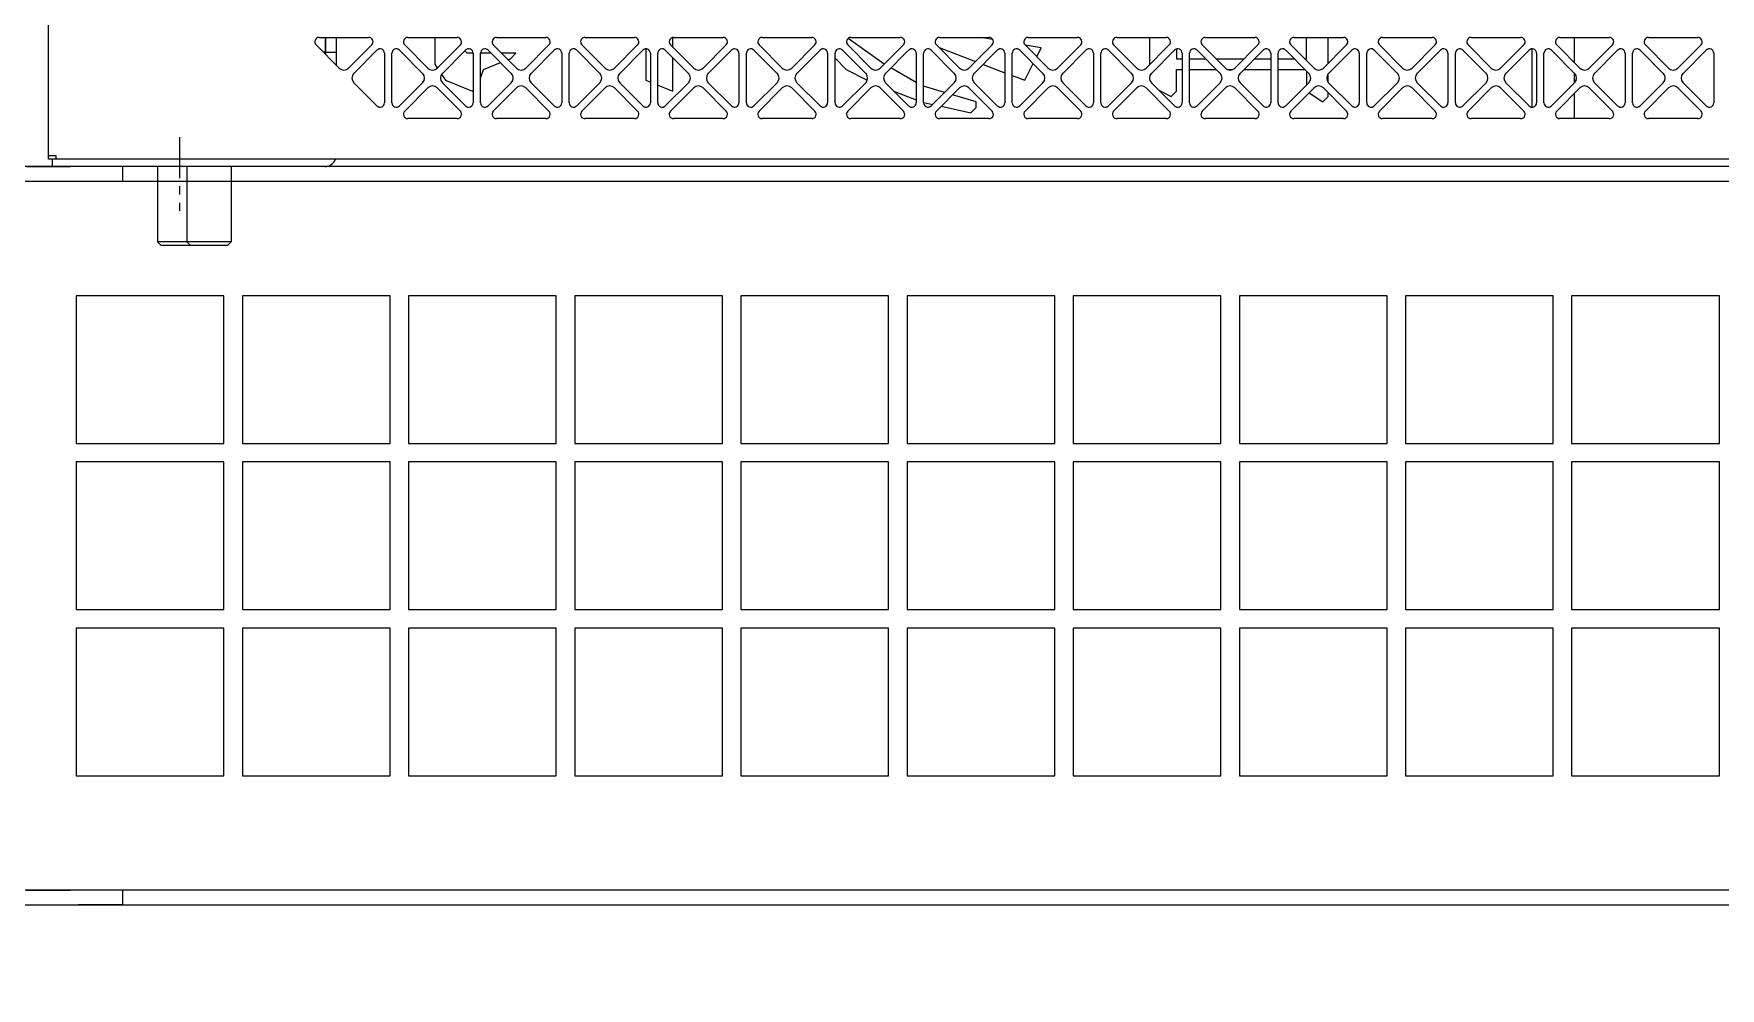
# Model space of a CAD drawing. Extents: x 59521 to 184406, y -1257 to 56672.
# Drawn here: x 70597.1 to 71053.9, y 13582 to 13840.5 of the extents above; entities that cross this region are included whole.
import ezdxf

# ---------------------------------------------------------------- set-up
doc = ezdxf.new("R2010")
doc.units = 0
doc.header["$MEASUREMENT"] = 0
doc.linetypes.add('ACAD_ISO03W100', pattern=[30, 12, -18])
doc.linetypes.add('CENTER', pattern=[50.8, 31.75, -6.35, 6.35, -6.35])
doc.layers.get('0').update_dxf_attribs({"linetype": 'CONTINUOUS'})
for name, color, linetype in [('2401-00332-S-M12-30HM_0', 7, 'CONTINUOUS'), ('4215-12657_0', 7, 'CONTINUOUS'), ('4215-17086_1_0', 7, 'CONTINUOUS'), ('4215-17086_2_0', 7, 'CONTINUOUS')]:
    doc.layers.add(name, color=color, linetype=linetype)
doc.layers.add('3中心线层', color=1, linetype='CENTER', lineweight=18)
doc.layers.add('THICK', color=7, linetype='CONTINUOUS', lineweight=0)

# ---------------------------------------------------------------- blocks, each defined once
blk = doc.blocks.new('ju77')
at = {"layer": '2401-00332-S-M12-30HM_0', "color": 87, "linetype": 'Continuous'}
for p, q in [((-378.04, -1675), (-378.04, -1695.4)), ((-370.04, -1675), (-370.04, -1695.4)), ((-358.04, -1675), (-358.04, -1695.4)), ((-370.04, -1695.4), (-378.04, -1695.4)), ((-377.04, -1696.4), (-378.04, -1695.4)), ((-369.04, -1696.4), (-377.04, -1696.4)), ((-358.04, -1695.4), (-370.04, -1695.4)), ((-369.04, -1696.4), (-370.04, -1695.4)), ((-359.04, -1696.4), (-369.04, -1696.4)), ((-359.04, -1696.4), (-358.04, -1695.4))]:
    blk.add_line(p, q, dxfattribs=at)
at = {"layer": '4215-12657_0', "color": 87, "linetype": 'Continuous'}
for p, q in [((-407.54, -1673), (-407.54, -1557)), ((-328.81, -1648.31), (-335.08, -1642.05)), ((-334.23, -1640), (-320.85, -1640)), ((-320, -1642.05), (-326.27, -1648.31)), ((-324.85, -1649.73), (-318.59, -1643.46)), ((-312.49, -1643.46), (-306.23, -1649.73)), ((-304.81, -1648.31), (-311.08, -1642.05)), ((-310.23, -1640), (-296.85, -1640)), ((-302.95, -1640), (-302.95, -1647.22)), ((-296, -1642.05), (-302.27, -1648.31)), ((-300.85, -1649.73), (-294.59, -1643.46)), ((-294.15, -1644.29), (-294.78, -1643.66)), ((-292.54, -1644.29), (-294.15, -1644.29)), ((-287.67, -1644.29), (-290.54, -1644.29)), ((-288.49, -1643.46), (-282.23, -1649.73)), ((-280.81, -1648.31), (-287.08, -1642.05)), ((-286.23, -1640), (-272.85, -1640)), ((-280.96, -1644.29), (-284.84, -1644.29)), ((-282.42, -1645.76), (-280.96, -1644.29)), ((-272, -1642.05), (-278.27, -1648.31)), ((-276.85, -1649.73), (-270.59, -1643.46)), ((-264.49, -1643.46), (-258.23, -1649.73)), ((-256.81, -1648.31), (-263.08, -1642.05)), ((-262.23, -1640), (-248.85, -1640)), ((-248, -1642.05), (-254.27, -1648.31)), ((-252.85, -1649.73), (-246.59, -1643.46)), ((-245.76, -1643.12), (-245.76, -1651.62)), ((-240.49, -1643.46), (-234.23, -1649.73)), ((-232.81, -1648.31), (-239.08, -1642.05)), ((-238.43, -1642.7), (-238.43, -1640.02)), ((-238.23, -1640), (-224.85, -1640)), ((-224, -1642.05), (-230.27, -1648.31)), ((-228.85, -1649.73), (-222.59, -1643.46)), ((-216.49, -1643.46), (-210.23, -1649.73)), ((-208.81, -1648.31), (-215.08, -1642.05)), ((-214.23, -1640), (-200.85, -1640)), ((-200, -1642.05), (-206.27, -1648.31)), ((-204.85, -1649.73), (-198.59, -1643.46)), ((-192.49, -1643.46), (-186.23, -1649.73)), ((-184.81, -1648.31), (-191.08, -1642.05)), ((-181.23, -1647.22), (-190.97, -1640.26)), ((-190.23, -1640), (-176.85, -1640)), ((-176, -1642.05), (-182.27, -1648.31)), ((-180.85, -1649.73), (-174.59, -1643.46)), ((-168.49, -1643.46), (-162.23, -1649.73)), ((-160.81, -1648.31), (-167.08, -1642.05)), ((-166.37, -1642.76), (-156.48, -1646.53)), ((-166.23, -1640), (-152.85, -1640)), ((-152, -1642.05), (-158.27, -1648.31)), ((-156.85, -1649.73), (-150.59, -1643.46)), ((-151.86, -1640.53), (-154.93, -1640)), ((-144.49, -1643.46), (-138.23, -1649.73)), ((-136.81, -1648.31), (-143.08, -1642.05)), ((-138.71, -1642.82), (-143.06, -1642.06)), ((-142.23, -1640), (-128.85, -1640)), ((-139.9, -1645.22), (-138.71, -1642.82)), ((-128, -1642.05), (-134.27, -1648.31)), ((-132.85, -1649.73), (-126.59, -1643.46)), ((-120.49, -1643.46), (-114.23, -1649.73)), ((-112.81, -1648.31), (-119.08, -1642.05)), ((-118.23, -1640), (-104.85, -1640)), ((-104, -1642.05), (-110.27, -1648.31)), ((-109.37, -1640), (-109.37, -1647.42)), ((-108.85, -1649.73), (-102.59, -1643.46)), ((-102.04, -1643.16), (-102.04, -1645.76)), ((-96.49, -1643.46), (-90.23, -1649.73)), ((-88.81, -1648.31), (-95.08, -1642.05)), ((-94.23, -1640), (-80.85, -1640)), ((-80, -1642.05), (-86.27, -1648.31)), ((-84.85, -1649.73), (-78.59, -1643.46)), ((-72.49, -1643.46), (-66.23, -1649.73)), ((-64.81, -1648.31), (-71.08, -1642.05)), ((-70.23, -1640), (-56.85, -1640)), ((-66.85, -1645.76), (-66.85, -1640)), ((-56, -1642.05), (-62.27, -1648.31)), ((-60.98, -1647.03), (-60.98, -1640)), ((-60.85, -1649.73), (-54.59, -1643.46)), ((-48.49, -1643.46), (-42.23, -1649.73)), ((-40.81, -1648.31), (-47.08, -1642.05)), ((-46.23, -1640), (-32.85, -1640)), ((-32, -1642.05), (-38.27, -1648.31)), ((-36.85, -1649.73), (-30.59, -1643.46)), ((-24.49, -1643.46), (-18.23, -1649.73)), ((-16.81, -1648.31), (-23.08, -1642.05)), ((-22.23, -1640), (-8.85, -1640)), ((-8, -1642.05), (-14.27, -1648.31)), ((-12.85, -1649.73), (-6.59, -1643.46)), ((-5.8, -1643.12), (-5.8, -1658.88)), ((-0.49, -1643.46), (5.77, -1649.73)), ((7.19, -1648.31), (0.92, -1642.05)), ((1.77, -1640), (15.15, -1640)), ((5.75, -1646.87), (5.75, -1640)), ((16, -1642.05), (9.73, -1648.31)), ((11.15, -1649.73), (17.41, -1643.46)), ((23.51, -1643.46), (29.77, -1649.73)), ((31.19, -1648.31), (24.92, -1642.05)), ((25.77, -1640), (39.15, -1640)), ((40, -1642.05), (33.73, -1648.31)), ((35.15, -1649.73), (41.41, -1643.46)), ((-316.54, -1644.31), (-316.54, -1657.69)), ((-314.54, -1657.69), (-314.54, -1644.31)), ((-302.95, -1647.22), (-302.24, -1648.29)), ((-292.54, -1644.31), (-292.54, -1657.69)), ((-290.54, -1657.69), (-290.54, -1644.31)), ((-290.54, -1651.04), (-289.76, -1648.69)), ((-289.76, -1648.69), (-285.12, -1646.83)), ((-283.1, -1646.03), (-282.42, -1645.76)), ((-268.54, -1644.31), (-268.54, -1657.69)), ((-266.54, -1657.69), (-266.54, -1644.31)), ((-244.54, -1644.31), (-244.54, -1657.69)), ((-242.54, -1657.69), (-242.54, -1644.31)), ((-238.43, -1654.55), (-238.43, -1645.53)), ((-220.54, -1644.31), (-220.54, -1657.69)), ((-218.54, -1657.69), (-218.54, -1644.31)), ((-196.54, -1644.31), (-196.54, -1657.69)), ((-194.54, -1657.69), (-194.54, -1644.31)), ((-194.54, -1645.65), (-191.5, -1648.69)), ((-191.5, -1648.69), (-185.79, -1651.54)), ((-181.2, -1647.24), (-181.23, -1647.22)), ((-172.54, -1652.19), (-179.4, -1648.27)), ((-172.54, -1644.31), (-172.54, -1657.69)), ((-170.54, -1657.69), (-170.54, -1644.31)), ((-154.43, -1647.31), (-148.54, -1649.55)), ((-148.54, -1644.31), (-148.54, -1657.69)), ((-146.54, -1657.69), (-146.54, -1644.31)), ((-143.1, -1651.62), (-140.85, -1647.11)), ((-124.54, -1644.31), (-124.54, -1657.69)), ((-122.54, -1657.69), (-122.54, -1644.31)), ((-102.04, -1645.76), (-100.54, -1645.76)), ((-102.04, -1648.69), (-100.54, -1648.69)), ((-102.04, -1654.55), (-102.04, -1648.69)), ((-100.54, -1644.31), (-100.54, -1657.69)), ((-98.54, -1657.69), (-98.54, -1644.31)), ((-98.54, -1645.76), (-94.2, -1645.76)), ((-98.54, -1648.69), (-91.27, -1648.69)), ((-91.37, -1645.76), (-83.71, -1645.76)), ((-88.26, -1648.69), (-86.82, -1648.69)), ((-83.81, -1648.69), (-76.54, -1648.69)), ((-80.88, -1645.76), (-76.54, -1645.76)), ((-76.54, -1644.31), (-76.54, -1657.69)), ((-74.54, -1657.69), (-74.54, -1644.31)), ((-74.54, -1645.76), (-70.2, -1645.76)), ((-74.54, -1648.69), (-67.27, -1648.69)), ((-67.37, -1645.76), (-66.85, -1645.76)), ((-52.54, -1644.31), (-52.54, -1657.69)), ((-50.54, -1657.69), (-50.54, -1644.31)), ((-28.54, -1644.31), (-28.54, -1657.69)), ((-26.54, -1657.69), (-26.54, -1644.31)), ((-4.54, -1644.31), (-4.54, -1657.69)), ((-2.54, -1657.69), (-2.54, -1644.31)), ((19.46, -1644.31), (19.46, -1657.69)), ((21.46, -1657.69), (21.46, -1644.31)), ((43.46, -1644.31), (43.46, -1657.69)), ((-318.59, -1658.54), (-324.85, -1652.27)), ((-306.23, -1652.27), (-312.49, -1658.54)), ((-301.09, -1650.02), (-300.02, -1651.62)), ((-294.59, -1658.54), (-300.85, -1652.27)), ((-300.02, -1651.62), (-292.69, -1654.55)), ((-282.23, -1652.27), (-288.49, -1658.54)), ((-270.59, -1658.54), (-276.85, -1652.27)), ((-258.23, -1652.27), (-264.49, -1658.54)), ((-246.59, -1658.54), (-252.85, -1652.27)), ((-245.76, -1651.62), (-244.54, -1652.11)), ((-242.54, -1652.91), (-238.43, -1654.55)), ((-234.23, -1652.27), (-240.49, -1658.54)), ((-222.59, -1658.54), (-228.85, -1652.27)), ((-210.23, -1652.27), (-216.49, -1658.54)), ((-198.59, -1658.54), (-204.85, -1652.27)), ((-186.23, -1652.27), (-192.49, -1658.54)), ((-174.59, -1658.54), (-180.85, -1652.27)), ((-164.87, -1654.92), (-170.54, -1653.22)), ((-162.23, -1652.27), (-168.49, -1658.54)), ((-150.59, -1658.54), (-156.85, -1652.27)), ((-146.54, -1650.31), (-143.1, -1651.62)), ((-138.23, -1652.27), (-144.49, -1658.54)), ((-126.59, -1658.54), (-132.85, -1652.27)), ((-114.23, -1652.27), (-120.49, -1658.54)), ((-102.59, -1658.54), (-108.85, -1652.27)), ((-90.23, -1652.27), (-96.49, -1658.54)), ((-78.59, -1658.54), (-84.85, -1652.27)), ((-66.23, -1652.27), (-72.49, -1658.54)), ((-66.85, -1649.11), (-66.85, -1652.89)), ((-60.98, -1652.12), (-60.98, -1649.88)), ((-54.59, -1658.54), (-60.85, -1652.27)), ((-42.23, -1652.27), (-48.49, -1658.54)), ((-30.59, -1658.54), (-36.85, -1652.27)), ((-18.23, -1652.27), (-24.49, -1658.54)), ((-6.59, -1658.54), (-12.85, -1652.27)), ((5.77, -1652.27), (-0.49, -1658.54)), ((5.75, -1652.27), (5.75, -1649.73)), ((17.41, -1658.54), (11.15, -1652.27)), ((29.77, -1652.27), (23.51, -1658.54)), ((41.41, -1658.54), (35.15, -1652.27)), ((-311.08, -1659.95), (-304.81, -1653.69)), ((-302.27, -1653.69), (-296, -1659.95)), ((-292.69, -1654.55), (-292.54, -1654.41)), ((-287.08, -1659.95), (-280.81, -1653.69)), ((-278.27, -1653.69), (-272, -1659.95)), ((-263.08, -1659.95), (-256.81, -1653.69)), ((-254.27, -1653.69), (-248, -1659.95)), ((-239.08, -1659.95), (-232.81, -1653.69)), ((-230.27, -1653.69), (-224, -1659.95)), ((-215.08, -1659.95), (-208.81, -1653.69)), ((-206.27, -1653.69), (-200, -1659.95)), ((-191.08, -1659.95), (-184.81, -1653.69)), ((-182.27, -1653.69), (-176, -1659.95)), ((-178.44, -1654.69), (-172.54, -1656.9)), ((-170.52, -1657.59), (-168.08, -1658.13)), ((-167.08, -1659.95), (-160.81, -1653.69)), ((-156.3, -1657.49), (-162.7, -1655.57)), ((-158.27, -1653.69), (-152, -1659.95)), ((-156.3, -1658.95), (-156.3, -1657.49)), ((-143.08, -1659.95), (-136.81, -1653.69)), ((-134.27, -1653.69), (-128, -1659.95)), ((-119.08, -1659.95), (-112.81, -1653.69)), ((-110.27, -1653.69), (-104, -1659.95)), ((-106.7, -1654.42), (-103.51, -1656.02)), ((-103.51, -1656.02), (-102.04, -1654.55)), ((-95.08, -1659.95), (-88.81, -1653.69)), ((-86.27, -1653.69), (-80, -1659.95)), ((-71.08, -1659.95), (-64.81, -1653.69)), ((-66.15, -1655.02), (-62.45, -1657.49)), ((-62.45, -1657.49), (-60.98, -1656.02)), ((-62.27, -1653.69), (-56, -1659.95)), ((-60.98, -1656.02), (-60.98, -1654.97)), ((-47.08, -1659.95), (-40.81, -1653.69)), ((-38.27, -1653.69), (-32, -1659.95)), ((-23.08, -1659.95), (-16.81, -1653.69)), ((-14.27, -1653.69), (-8, -1659.95)), ((0.92, -1659.95), (7.19, -1653.69)), ((5.75, -1661.89), (5.75, -1655.13)), ((9.73, -1653.69), (16, -1659.95)), ((24.92, -1659.95), (31.19, -1653.69)), ((33.73, -1653.69), (40, -1659.95)), ((-296.85, -1662), (-310.23, -1662)), ((-272.85, -1662), (-286.23, -1662)), ((-248.85, -1662), (-262.23, -1662)), ((-224.85, -1662), (-238.23, -1662)), ((-200.85, -1662), (-214.23, -1662)), ((-176.85, -1662), (-190.23, -1662)), ((-152.85, -1662), (-166.23, -1662)), ((-165.77, -1658.64), (-157.77, -1660.42)), ((-157.77, -1660.42), (-156.3, -1658.95)), ((-128.85, -1662), (-142.23, -1662)), ((-104.85, -1662), (-118.23, -1662)), ((-80.85, -1662), (-94.23, -1662)), ((-56.85, -1662), (-70.23, -1662)), ((-32.85, -1662), (-46.23, -1662)), ((-8.85, -1662), (-22.23, -1662)), ((1.27, -1661.89), (5.75, -1661.89)), ((15.15, -1662), (1.77, -1662)), ((39.15, -1662), (25.77, -1662)), ((-407.54, -1672), (-405.54, -1672)), ((328.46, -1673), (-407.54, -1673)), ((-405.54, -1672), (-405.54, -1673))]:
    blk.add_line(p, q, dxfattribs=at)
for centre, radius, start, end in [((-334.23, -1641.2), 1.2, 90, 225), ((-320.85, -1641.2), 1.2, 315, 90), ((-317.74, -1644.31), 1.2, 0, 135), ((-313.34, -1644.31), 1.2, 45, 180), ((-310.23, -1641.2), 1.2, 90, 225), ((-296.85, -1641.2), 1.2, 315, 90), ((-293.74, -1644.31), 1.2, 0, 135), ((-289.34, -1644.31), 1.2, 45, 180), ((-286.23, -1641.2), 1.2, 90, 225), ((-272.85, -1641.2), 1.2, 315, 90), ((-269.74, -1644.31), 1.2, 0, 135), ((-265.34, -1644.31), 1.2, 45, 180), ((-262.23, -1641.2), 1.2, 90, 225), ((-248.85, -1641.2), 1.2, 315, 90), ((-245.74, -1644.31), 1.2, 0, 135), ((-241.34, -1644.31), 1.2, 45, 180), ((-238.23, -1641.2), 1.2, 90, 225), ((-224.85, -1641.2), 1.2, 315, 90), ((-221.74, -1644.31), 1.2, 0, 135), ((-217.34, -1644.31), 1.2, 45, 180), ((-214.23, -1641.2), 1.2, 90, 225), ((-200.85, -1641.2), 1.2, 315, 90), ((-197.74, -1644.31), 1.2, 0, 135), ((-193.34, -1644.31), 1.2, 45, 180), ((-190.23, -1641.2), 1.2, 90, 225), ((-176.85, -1641.2), 1.2, 315, 90), ((-173.74, -1644.31), 1.2, 0, 135), ((-169.34, -1644.31), 1.2, 45, 180), ((-166.23, -1641.2), 1.2, 90, 225), ((-152.85, -1641.2), 1.2, 315, 90), ((-149.74, -1644.31), 1.2, 0, 135), ((-145.34, -1644.31), 1.2, 45, 180), ((-142.23, -1641.2), 1.2, 90, 225), ((-128.85, -1641.2), 1.2, 315, 90), ((-125.74, -1644.31), 1.2, 0, 135), ((-121.34, -1644.31), 1.2, 45, 180), ((-118.23, -1641.2), 1.2, 90, 225), ((-104.85, -1641.2), 1.2, 315, 90), ((-101.74, -1644.31), 1.2, 0, 135), ((-97.34, -1644.31), 1.2, 45, 180), ((-94.23, -1641.2), 1.2, 90, 225), ((-80.85, -1641.2), 1.2, 315, 90), ((-77.74, -1644.31), 1.2, 0, 135), ((-73.34, -1644.31), 1.2, 45, 180), ((-70.23, -1641.2), 1.2, 90, 225), ((-56.85, -1641.2), 1.2, 315, 90), ((-53.74, -1644.31), 1.2, 0, 135), ((-49.34, -1644.31), 1.2, 45, 180), ((-46.23, -1641.2), 1.2, 90, 225), ((-32.85, -1641.2), 1.2, 315, 90), ((-29.74, -1644.31), 1.2, 0, 135), ((-25.34, -1644.31), 1.2, 45, 180), ((-22.23, -1641.2), 1.2, 90, 225), ((-8.85, -1641.2), 1.2, 315, 90), ((-5.74, -1644.31), 1.2, 0, 135), ((-1.34, -1644.31), 1.2, 45, 180), ((1.77, -1641.2), 1.2, 90, 225), ((15.15, -1641.2), 1.2, 315, 90), ((18.26, -1644.31), 1.2, 0, 135), ((22.66, -1644.31), 1.2, 45, 180), ((25.77, -1641.2), 1.2, 90, 225), ((39.15, -1641.2), 1.2, 315, 90), ((42.26, -1644.31), 1.2, 0, 135), ((-327.54, -1647.04), 1.8, 225, 315), ((-303.54, -1647.04), 1.8, 225, 315), ((-279.54, -1647.04), 1.8, 225, 315), ((-255.54, -1647.04), 1.8, 225, 315), ((-231.54, -1647.04), 1.8, 225, 315), ((-207.54, -1647.04), 1.8, 225, 315), ((-183.54, -1647.04), 1.8, 225, 315), ((-159.54, -1647.04), 1.8, 225, 315), ((-135.54, -1647.04), 1.8, 225, 315), ((-111.54, -1647.04), 1.8, 225, 315), ((-87.54, -1647.04), 1.8, 225, 315), ((-63.54, -1647.04), 1.8, 225, 315), ((-39.54, -1647.04), 1.8, 225, 315), ((-15.54, -1647.04), 1.8, 225, 315), ((8.46, -1647.04), 1.8, 225, 315), ((32.46, -1647.04), 1.8, 225, 315), ((-323.58, -1651), 1.8, 135, 225), ((-307.5, -1651), 1.8, 315, 45), ((-303.54, -1654.96), 1.8, 45, 135), ((-299.58, -1651), 1.8, 135, 225), ((-283.5, -1651), 1.8, 315, 45), ((-279.54, -1654.96), 1.8, 45, 135), ((-275.58, -1651), 1.8, 135, 225), ((-259.5, -1651), 1.8, 315, 45), ((-255.54, -1654.96), 1.8, 45, 135), ((-251.58, -1651), 1.8, 135, 225), ((-235.5, -1651), 1.8, 315, 45), ((-231.54, -1654.96), 1.8, 45, 135), ((-227.58, -1651), 1.8, 135, 225), ((-211.5, -1651), 1.8, 315, 45), ((-207.54, -1654.96), 1.8, 45, 135), ((-203.58, -1651), 1.8, 135, 225), ((-187.5, -1651), 1.8, 315, 45), ((-183.54, -1654.96), 1.8, 45, 135), ((-179.58, -1651), 1.8, 135, 225), ((-163.5, -1651), 1.8, 315, 45), ((-159.54, -1654.96), 1.8, 45, 135), ((-155.58, -1651), 1.8, 135, 225), ((-139.5, -1651), 1.8, 315, 45), ((-135.54, -1654.96), 1.8, 45, 135), ((-131.58, -1651), 1.8, 135, 225), ((-115.5, -1651), 1.8, 315, 45), ((-111.54, -1654.96), 1.8, 45, 135), ((-107.58, -1651), 1.8, 135, 225), ((-91.5, -1651), 1.8, 315, 45), ((-87.54, -1654.96), 1.8, 45, 135), ((-83.58, -1651), 1.8, 135, 225), ((-67.5, -1651), 1.8, 315, 45), ((-63.54, -1654.96), 1.8, 45, 135), ((-59.58, -1651), 1.8, 135, 225), ((-43.5, -1651), 1.8, 315, 45), ((-39.54, -1654.96), 1.8, 45, 135), ((-35.58, -1651), 1.8, 135, 225), ((-19.5, -1651), 1.8, 315, 45), ((-15.54, -1654.96), 1.8, 45, 135), ((-11.58, -1651), 1.8, 135, 225), ((4.5, -1651), 1.8, 315, 45), ((8.46, -1654.96), 1.8, 45, 135), ((12.42, -1651), 1.8, 135, 225), ((28.5, -1651), 1.8, 315, 45), ((32.46, -1654.96), 1.8, 45, 135), ((36.42, -1651), 1.8, 135, 225), ((-317.74, -1657.69), 1.2, 225, 0), ((-313.34, -1657.69), 1.2, 180, 315), ((-293.74, -1657.69), 1.2, 225, 0), ((-289.34, -1657.69), 1.2, 180, 315), ((-269.74, -1657.69), 1.2, 225, 0), ((-265.34, -1657.69), 1.2, 180, 315), ((-245.74, -1657.69), 1.2, 225, 0), ((-241.34, -1657.69), 1.2, 180, 315), ((-221.74, -1657.69), 1.2, 225, 0), ((-217.34, -1657.69), 1.2, 180, 315), ((-197.74, -1657.69), 1.2, 225, 0), ((-193.34, -1657.69), 1.2, 180, 315), ((-173.74, -1657.69), 1.2, 225, 0), ((-169.34, -1657.69), 1.2, 180, 315), ((-149.74, -1657.69), 1.2, 225, 0), ((-145.34, -1657.69), 1.2, 180, 315), ((-125.74, -1657.69), 1.2, 225, 0), ((-121.34, -1657.69), 1.2, 180, 315), ((-101.74, -1657.69), 1.2, 225, 0), ((-97.34, -1657.69), 1.2, 180, 315), ((-77.74, -1657.69), 1.2, 225, 0), ((-73.34, -1657.69), 1.2, 180, 315), ((-53.74, -1657.69), 1.2, 225, 0), ((-49.34, -1657.69), 1.2, 180, 315), ((-29.74, -1657.69), 1.2, 225, 0), ((-25.34, -1657.69), 1.2, 180, 315), ((-5.74, -1657.69), 1.2, 225, 0), ((-1.34, -1657.69), 1.2, 180, 315), ((18.26, -1657.69), 1.2, 225, 0), ((22.66, -1657.69), 1.2, 180, 315), ((42.26, -1657.69), 1.2, 225, 0), ((-310.23, -1660.8), 1.2, 135, 270), ((-296.85, -1660.8), 1.2, 270, 45), ((-286.23, -1660.8), 1.2, 135, 270), ((-272.85, -1660.8), 1.2, 270, 45), ((-262.23, -1660.8), 1.2, 135, 270), ((-248.85, -1660.8), 1.2, 270, 45), ((-238.23, -1660.8), 1.2, 135, 270), ((-224.85, -1660.8), 1.2, 270, 45), ((-214.23, -1660.8), 1.2, 135, 270), ((-200.85, -1660.8), 1.2, 270, 45), ((-190.23, -1660.8), 1.2, 135, 270), ((-176.85, -1660.8), 1.2, 270, 45), ((-166.23, -1660.8), 1.2, 135, 270), ((-152.85, -1660.8), 1.2, 270, 45), ((-142.23, -1660.8), 1.2, 135, 270), ((-128.85, -1660.8), 1.2, 270, 45), ((-118.23, -1660.8), 1.2, 135, 270), ((-104.85, -1660.8), 1.2, 270, 45), ((-94.23, -1660.8), 1.2, 135, 270), ((-80.85, -1660.8), 1.2, 270, 45), ((-70.23, -1660.8), 1.2, 135, 270), ((-56.85, -1660.8), 1.2, 270, 45), ((-46.23, -1660.8), 1.2, 135, 270), ((-32.85, -1660.8), 1.2, 270, 45), ((-22.23, -1660.8), 1.2, 135, 270), ((-8.85, -1660.8), 1.2, 270, 45), ((1.77, -1660.8), 1.2, 135, 270), ((15.15, -1660.8), 1.2, 270, 45), ((25.77, -1660.8), 1.2, 135, 270), ((39.15, -1660.8), 1.2, 270, 45)]:
    blk.add_arc(centre, radius, start, end, dxfattribs=at)
at = {"layer": '4215-17086_1_0', "color": 87, "linetype": 'Continuous'}
for p, q in [((-332.54, -1644.59), (-332.54, -1640)), ((-332.54, -1644), (-329.54, -1644)), ((-329.54, -1647.59), (-329.54, -1640)), ((-406.54, -1673), (-406.54, -1675)), ((-332.74, -1675), (-406.54, -1675))]:
    blk.add_line(p, q, dxfattribs=at)
blk.add_arc((-332.74, -1671.8), 3.2, 270, 337.858, dxfattribs=at)
at = {"layer": '4215-17086_2_0', "color": 87, "linetype": 'Continuous'}
for p, q in [((-332.54, -1644), (-333.13, -1644)), ((-332.54, -1640), (-332.54, -1644.59))]:
    blk.add_line(p, q, dxfattribs=at)
blk = doc.blocks.new('sfsafsf')
at = {"color": 87}
for p, q in [((49935.25, -19723.5), (46935.25, -19723.5)), ((49935.25, -19915.5), (46935.25, -19915.5))]:
    blk.add_line(p, q, dxfattribs=at)
for points in [[(46935.25, -19919.5), (49935.25, -19919.5), (49935.25, -19719.5), (46935.25, -19719.5)], [(49207.75, -19794.5), (49247.75, -19794.5), (49247.75, -19754.5), (49207.75, -19754.5)], [(49252.75, -19794.5), (49292.75, -19794.5), (49292.75, -19754.5), (49252.75, -19754.5)], [(49297.75, -19794.5), (49337.75, -19794.5), (49337.75, -19754.5), (49297.75, -19754.5)], [(49342.75, -19794.5), (49382.75, -19794.5), (49382.75, -19754.5), (49342.75, -19754.5)], [(49387.75, -19794.5), (49427.75, -19794.5), (49427.75, -19754.5), (49387.75, -19754.5)], [(49432.75, -19794.5), (49472.75, -19794.5), (49472.75, -19754.5), (49432.75, -19754.5)], [(49477.75, -19794.5), (49517.75, -19794.5), (49517.75, -19754.5), (49477.75, -19754.5)], [(49522.75, -19794.5), (49562.75, -19794.5), (49562.75, -19754.5), (49522.75, -19754.5)], [(49567.75, -19794.5), (49607.75, -19794.5), (49607.75, -19754.5), (49567.75, -19754.5)], [(49612.75, -19794.5), (49652.75, -19794.5), (49652.75, -19754.5), (49612.75, -19754.5)], [(49207.75, -19839.5), (49247.75, -19839.5), (49247.75, -19799.5), (49207.75, -19799.5)], [(49252.75, -19839.5), (49292.75, -19839.5), (49292.75, -19799.5), (49252.75, -19799.5)], [(49297.75, -19839.5), (49337.75, -19839.5), (49337.75, -19799.5), (49297.75, -19799.5)], [(49342.75, -19839.5), (49382.75, -19839.5), (49382.75, -19799.5), (49342.75, -19799.5)], [(49387.75, -19839.5), (49427.75, -19839.5), (49427.75, -19799.5), (49387.75, -19799.5)], [(49432.75, -19839.5), (49472.75, -19839.5), (49472.75, -19799.5), (49432.75, -19799.5)], [(49477.75, -19839.5), (49517.75, -19839.5), (49517.75, -19799.5), (49477.75, -19799.5)], [(49522.75, -19839.5), (49562.75, -19839.5), (49562.75, -19799.5), (49522.75, -19799.5)], [(49567.75, -19839.5), (49607.75, -19839.5), (49607.75, -19799.5), (49567.75, -19799.5)], [(49612.75, -19839.5), (49652.75, -19839.5), (49652.75, -19799.5), (49612.75, -19799.5)], [(49207.75, -19884.5), (49247.75, -19884.5), (49247.75, -19844.5), (49207.75, -19844.5)], [(49252.75, -19884.5), (49292.75, -19884.5), (49292.75, -19844.5), (49252.75, -19844.5)], [(49297.75, -19884.5), (49337.75, -19884.5), (49337.75, -19844.5), (49297.75, -19844.5)], [(49342.75, -19884.5), (49382.75, -19884.5), (49382.75, -19844.5), (49342.75, -19844.5)], [(49387.75, -19884.5), (49427.75, -19884.5), (49427.75, -19844.5), (49387.75, -19844.5)], [(49432.75, -19884.5), (49472.75, -19884.5), (49472.75, -19844.5), (49432.75, -19844.5)], [(49477.75, -19884.5), (49517.75, -19884.5), (49517.75, -19844.5), (49477.75, -19844.5)], [(49522.75, -19884.5), (49562.75, -19884.5), (49562.75, -19844.5), (49522.75, -19844.5)], [(49567.75, -19884.5), (49607.75, -19884.5), (49607.75, -19844.5), (49567.75, -19844.5)], [(49612.75, -19884.5), (49652.75, -19884.5), (49652.75, -19844.5), (49612.75, -19844.5)]]:
    blk.add_lwpolyline(points, close=True, dxfattribs=at)
at = {"color": 87, "linetype": 'ACAD_ISO03W100'}
blk.add_lwpolyline([(49164.25, -19719.5), (49220.25, -19719.5), (49220.25, -19723.5), (49164.25, -19723.5), (49164.25, -19915.5), (49220.25, -19915.5), (49220.25, -19919.5), (49164.25, -19919.5, -0.414214), (49160.25, -19915.5), (49160.25, -19723.5, -0.414214)], format="xyb", close=True, dxfattribs=at)
at = {"layer": '3中心线层', "color": 87, "ltscale": 0.35}
blk.add_line((49235.75, -19711.5), (49235.75, -19731.5), dxfattribs=at)

msp = doc.modelspace()

# ---------------------------------------------------------------- linework, layer by layer
at = {"layer": 'THICK', "lineweight": -3}
msp.add_lwpolyline([(77414.239, 13604.528), (77414.239, 13459.528), (77390.239, 13459.528), (77390.239, 13354.528), (65554.239, 13354.528), (65554.239, 13459.528), (65530.239, 13459.528), (65530.239, 13604.528)], close=True, dxfattribs=at)

# ---------------------------------------------------------------- block references
msp.add_blockref('ju77', (71008.641, 15479.528))
at = {"color": 0}
msp.add_blockref('sfsafsf', (21400.853, 33524.026), dxfattribs=at)

doc.saveas('drawing.dxf')
